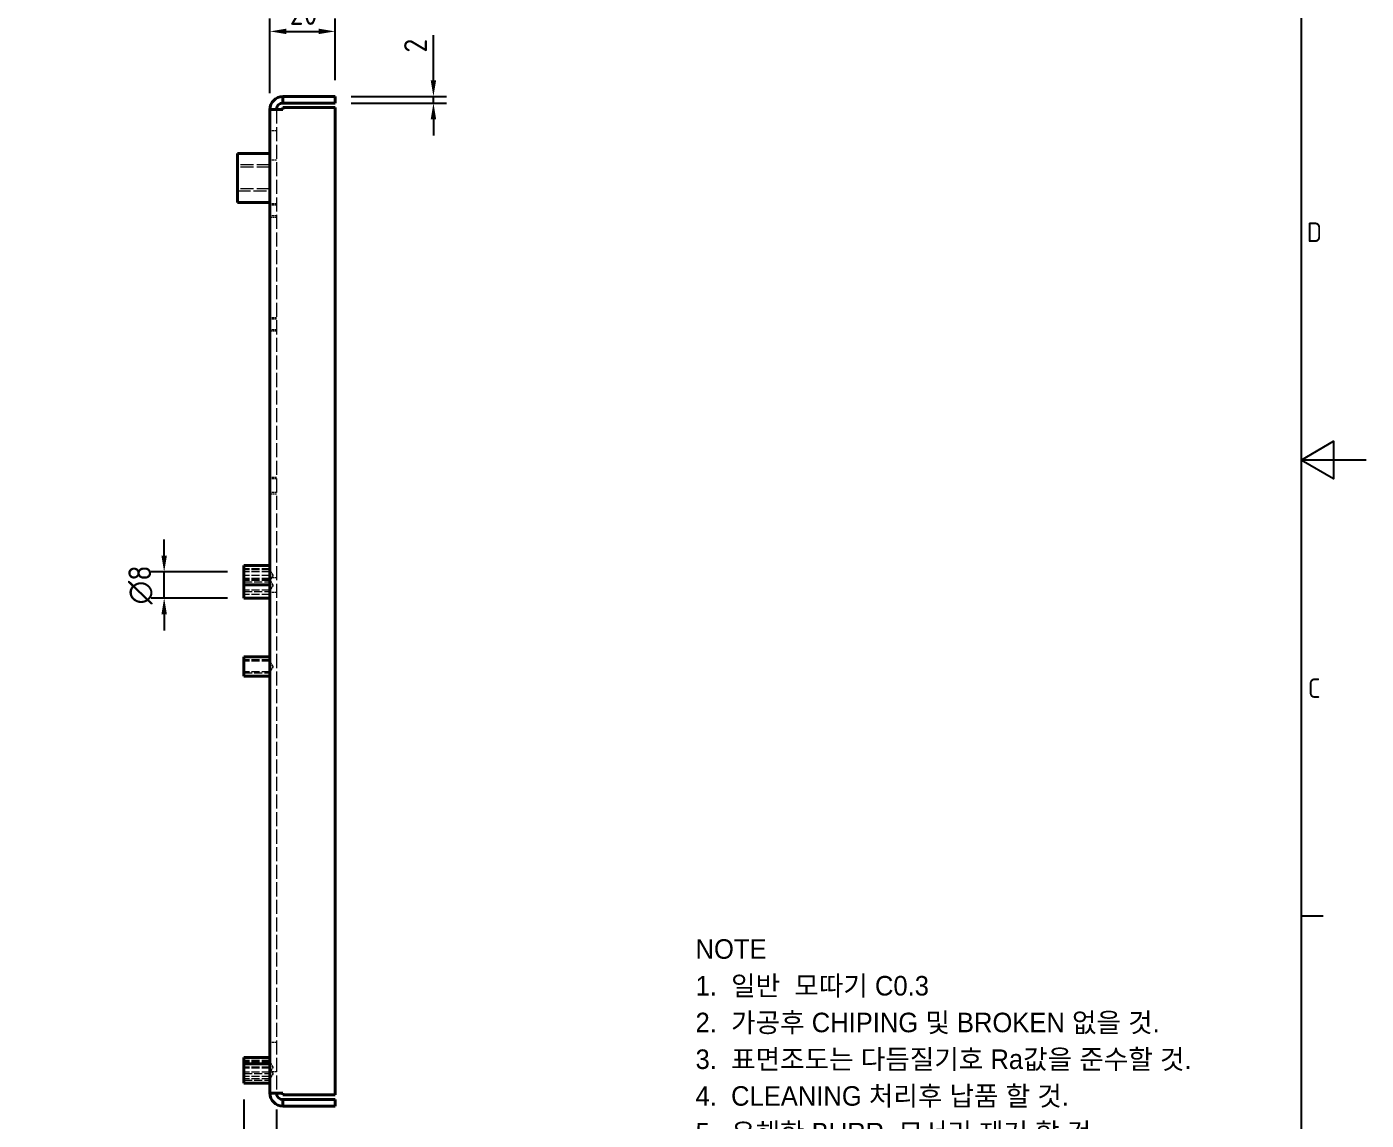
# Model space of a CAD drawing. Header units: millimetres. Extents: x 0 to 1188, y 0 to 840.
# Drawn here: x 776.6 to 1188, y 217.3 to 553 of the extents above; entities that cross this region are included whole.
import ezdxf

# ---------------------------------------------------------------- set-up
doc = ezdxf.new("R2010")
doc.units = ezdxf.units.MM
doc.header["$LTSCALE"] = 2
doc.linetypes.add('DASHED', pattern=[0.2067, 0.1654, -0.0413])
doc.layers.get('0').update_dxf_attribs({"color": 3, "lineweight": 25})
for name, color, linetype, lineweight in [('가려진 것(ISO)', 2, 'DASHED', 18), ('가시적인 것(ISO)', 3, 'Continuous', 40), ('경계(ISO)', 7, 'Continuous', 25), ('기호(ISO)', 5, 'Continuous', 25), ('치수(ISO)', 2, 'Continuous', 25)]:
    doc.layers.add(name, color=color, linetype=linetype, lineweight=lineweight)
doc.styles.add('ISO Proportional', font='arial.ttf')
doc.styles.add('문자 텍스트_M2B', font='isocp.shx')
doc.styles.add('치수 텍스트_PSTEK_POSCO', font='isocp.shx')
doc.dimstyles.new('치수_PSTEK_POSCO', dxfattribs={"dimscale": 2, "dimtxt": 3.5, "dimasz": 2.5, "dimexe": 2, "dimexo": 2.5, "dimgap": 1, "dimtad": 1, "dimrnd": 1e-08, "dimdsep": 46, "dimtxsty": '치수 텍스트_PSTEK_POSCO', "dimcen": 0.09, "dimdle": 10, "dimclrd": 7, "dimclre": 7, "dimclrt": 2, "dimadec": 1, "dimazin": 2, "dimtfac": 1, "dimtmove": 0, "dimatfit": 3, "dimfxl": 0, "dimtolj": 1, "dimlwd": -1, "dimlwe": -1, "dimarcsym": 0})

# ---------------------------------------------------------------- blocks, each defined once
blk = doc.blocks.new('경계 Default Border')
at = {"layer": '경계(ISO)'}
blk.add_line((584.0000152587891, 140), (587.400016784668, 140), dxfattribs=at)
at = {"layer": '경계(ISO)', "flags": 128}
for points in [[(10, 10), (10, 410), (584.0000152587891, 410), (584.0000152587891, 10), (10, 10)], [(594.0000152587891, 210), (584.0000152587891, 210), (589.0000152587891, 212.8867530822754), (589.0000152587891, 207.1132469177246), (584.0000152587891, 210)]]:
    blk.add_lwpolyline(points, dxfattribs=at)
at = {"layer": '경계(ISO)', "color": 2, "char_height": 3.00000011920929, "attachment_point": 7, "style": '문자 텍스트_M2B'}
for s, insert in [('D', (584.8782702028949, 243.4713944559917)), ('C', (585.0445395201642, 173.4713944559917))]:
    blk.add_mtext(s, dxfattribs=dict(at, insert=insert))
blk = doc.blocks.new('*D55')
at = {"layer": 'Defpoints', "color": 0, "transparency": 16777216}
for p in [(843.3140414176597, 228.6670181765794), (853.3140414177267, 225.6170181765792), (853.3140414177267, 196.5662645660576)]:
    blk.add_point(p, dxfattribs=at)
at = {"layer": '치수(ISO)', "color": 7, "transparency": 16777216}
for p, q in [((843.3140414176597, 223.6670181765794), (843.3140414176597, 192.5662645660576)), ((853.3140414177267, 220.6170181765792), (853.3140414177267, 192.5662645660576)), ((838.3140414176597, 196.5662645660576), (818.3156306026737, 196.5662645660576)), ((853.3140414177267, 196.5662645660576), (843.3140414176597, 196.5662645660576)), ((858.3140414177267, 196.5662645660576), (863.3140414177267, 196.5662645660576))]:
    blk.add_line(p, q, dxfattribs=at)
for points in [[(838.3140414176597, 197.399597899391), (838.3140414176597, 195.7329312327243), (843.3140414176597, 196.5662645660576)], [(858.3140414177267, 197.399597899391), (858.3140414177267, 195.7329312327243), (853.3140414177267, 196.5662645660576)]]:
    blk.add_solid(points, dxfattribs=at)
at = {"layer": '치수(ISO)', "color": 2, "transparency": 16777216, "insert": (820.3156306026738, 202.0662645660576), "char_height": 7, "attachment_point": 4, "style": '치수 텍스트_PSTEK_POSCO'}
blk.add_mtext('\\A1;10', dxfattribs=at)
blk = doc.blocks.new('*D56')
at = {"layer": 'Defpoints', "color": 0, "transparency": 16777216}
for p in [(871.3140414177268, 551.6170181765791), (871.3140414177268, 531.6170181765793), (851.3140414177267, 527.6170181765792)]:
    blk.add_point(p, dxfattribs=at)
at = {"layer": '치수(ISO)', "color": 7, "transparency": 16777216}
for p, q in [((851.3140414177267, 532.6170181765792), (851.3140414177267, 555.6170181765791)), ((871.3140414177268, 536.6170181765793), (871.3140414177268, 555.6170181765791)), ((856.3140414177267, 551.6170181765791), (866.3140414177268, 551.6170181765791))]:
    blk.add_line(p, q, dxfattribs=at)
for points in [[(856.3140414177267, 552.4503515099125), (856.3140414177267, 550.7836848432457), (851.3140414177267, 551.6170181765791)], [(866.3140414177268, 552.4503515099125), (866.3140414177268, 550.7836848432457), (871.3140414177268, 551.6170181765791)]]:
    blk.add_solid(points, dxfattribs=at)
at = {"layer": '치수(ISO)', "color": 2, "transparency": 16777216, "insert": (857.3724075594591, 557.1177071529571), "char_height": 7, "attachment_point": 4, "style": '치수 텍스트_PSTEK_POSCO'}
blk.add_mtext('\\A1;20', dxfattribs=at)
blk = doc.blocks.new('*D60')
at = {"layer": 'Defpoints', "color": 0, "transparency": 16777216}
for p in [(818.8355824306035, 385.6170181765794), (843.3140414176597, 385.6170181765794), (843.3140414176597, 377.6170181765794)]:
    blk.add_point(p, dxfattribs=at)
at = {"layer": '치수(ISO)', "color": 7, "transparency": 16777216}
for p, q in [((818.8355824306035, 390.6170181765794), (818.8355824306035, 395.6170181765794)), ((838.3140414176597, 385.6170181765794), (814.8355824306035, 385.6170181765794)), ((818.8355824306035, 377.6170181765794), (818.8355824306035, 385.6170181765794)), ((838.3140414176597, 377.6170181765794), (814.8355824306035, 377.6170181765794)), ((818.8355824306035, 372.6170181765794), (818.8355824306035, 367.6170181765794))]:
    blk.add_line(p, q, dxfattribs=at)
for points in [[(818.0022490972701, 390.6170181765794), (819.6689157639369, 390.6170181765794), (818.8355824306035, 385.6170181765794)], [(818.0022490972701, 372.6170181765794), (819.6689157639369, 372.6170181765794), (818.8355824306035, 377.6170181765794)]]:
    blk.add_solid(points, dxfattribs=at)
at = {"layer": '치수(ISO)', "color": 2, "transparency": 16777216, "insert": (811.5694853243892, 375.6578680717378), "char_height": 7, "attachment_point": 4, "rotation": 90, "style": '치수 텍스트_PSTEK_POSCO'}
blk.add_mtext('\\A1;\\fAIGDT|b0|i0;\\H7.0000;\\ln\\fisocp|b0|i0;\\H7.0000;8', dxfattribs=at)
blk = doc.blocks.new('*D61')
at = {"layer": 'Defpoints', "color": 0, "transparency": 16777216}
for p in [(871.3140414177268, 531.6170181765793), (871.3140414177268, 529.6170181765793), (901.5317591310261, 529.6170181765793)]:
    blk.add_point(p, dxfattribs=at)
at = {"layer": '치수(ISO)', "color": 7, "transparency": 16777216}
for p, q in [((901.5317591310261, 536.6170181765793), (901.5317591310261, 550.473298286336)), ((876.3140414177268, 531.6170181765793), (905.5317591310261, 531.6170181765793)), ((901.5317591310261, 529.6170181765793), (901.5317591310261, 531.6170181765793)), ((876.3140414177268, 529.6170181765793), (905.5317591310261, 529.6170181765793)), ((901.5317591310261, 524.6170181765793), (901.5317591310261, 519.6170181765793))]:
    blk.add_line(p, q, dxfattribs=at)
for points in [[(900.6984257976927, 536.6170181765793), (902.3650924643595, 536.6170181765793), (901.5317591310261, 531.6170181765793)], [(900.6984257976927, 524.6170181765793), (902.3650924643595, 524.6170181765793), (901.5317591310261, 529.6170181765793)]]:
    blk.add_solid(points, dxfattribs=at)
at = {"layer": '치수(ISO)', "color": 2, "transparency": 16777216, "insert": (896.031070154648, 545.0751289949976), "char_height": 7, "attachment_point": 4, "rotation": 90, "style": '치수 텍스트_PSTEK_POSCO'}
blk.add_mtext('\\A1;2', dxfattribs=at)
blk = doc.blocks.new('주석-STS 판금')
at = {"layer": '기호(ISO)', "color": 2, "insert": (-40.77821254730225, 41.00392982363701), "char_height": 3.00000011920929, "width": 104.0080766617257, "attachment_point": 1, "line_spacing_factor": 1.127849817276001, "style": 'ISO Proportional'}
blk.add_mtext('\\f굴림|b0|i0;\\H3.0000;NOTE\\P1.  일반  모따기 C0.3\\P2.  가공후 CHIPING 및 BROKEN 없을 것.\\P3.  표면조도는 다듬질기호 Ra값을 준수할 것.\\P4.  CLEANING 처리후 납품 할 것.\\P5.  유해한 BURR, 모서리 제거 할 것.\\P6.  후처리: 도장전 샌딩 SP10\\P   - 침지 도장 처리 할 것\\P   - 색상:\\f굴림|b0|i0;\\H3.0000; KCC N7 (회색)\\P\\f굴림|b0|i0;\\H3.0000;   - 하도: 이노가닉 징크 30um.\\P   - 중도: 생략\\P   - 상도: KCC N7 (회색) 90um (분체)\\P   - 전체도막두께: Min. 120 ㎛ \\P\\P', dxfattribs=at)

msp = doc.modelspace()

# ---------------------------------------------------------------- linework, layer by layer
at = {"layer": '가려진 것(ISO)', "ltscale": 13.04513072967529}
msp.add_line((853.3140414177268, 527.6170181765792), (853.3140414177268, 225.6170181765792), dxfattribs=at)
at = {"layer": '가려진 것(ISO)', "ltscale": 1.904596567153931}
for p, q in [((853.3140414177235, 521.1170181765793), (851.3140414177235, 521.1170181765793)), ((853.3140414177235, 512.1170181765793), (851.3140414177235, 512.1170181765793)), ((853.3140414176843, 498.6170181765793), (851.3140414176843, 498.6170181765793)), ((853.3140414176843, 498.2380181765793), (851.3140414176843, 498.2380181765793)), ((853.3140414176843, 494.9960181765794), (851.3140414176843, 494.9960181765794)), ((851.3140414176843, 494.6170181765793), (853.3140414176843, 494.6170181765793)), ((853.3140414176843, 463.6170181765793), (851.3140414176843, 463.6170181765793)), ((853.3140414176843, 463.2380181765793), (851.3140414176843, 463.2380181765793)), ((853.3140414176843, 459.9960181765794), (851.3140414176843, 459.9960181765794)), ((851.3140414176843, 459.6170181765793), (853.3140414176843, 459.6170181765793)), ((853.3140414176715, 414.6170181765792), (851.3140414176714, 414.6170181765792)), ((853.3140414176715, 414.1840181765793), (851.3140414176714, 414.1840181765793)), ((853.3140414176715, 410.0500181765793), (851.3140414176714, 410.0500181765793)), ((851.3140414176714, 409.6170181765792), (853.3140414176715, 409.6170181765792)), ((853.3140414176597, 383.8670181765793), (851.3140414176597, 383.8670181765793)), ((853.3140414176597, 379.3670181765794), (851.3140414176597, 379.3670181765794)), ((853.3140414177235, 241.1170181765792), (851.3140414177235, 241.1170181765792)), ((853.3140414177235, 232.1170181765793), (851.3140414177235, 232.1170181765793))]:
    msp.add_line(p, q, dxfattribs=at)
at = {"layer": '가려진 것(ISO)', "ltscale": 12.09482383728027}
for p, q in [((851.3140414177132, 510.6170181765793), (841.3140414177132, 510.6170181765793)), ((851.3140414177132, 509.9405181765792), (841.3140414177132, 509.9405181765792)), ((851.3140414177132, 503.2935181765793), (841.3140414177132, 503.2935181765793)), ((841.3140414177132, 502.6170181765792), (851.3140414177132, 502.6170181765792))]:
    msp.add_line(p, q, dxfattribs=at)
at = {"layer": '가려진 것(ISO)', "ltscale": 7.618686199188232}
for p, q in [((851.3140414177071, 386.6170181765793), (843.3140414177071, 386.6170181765793)), ((851.3140414177071, 386.2380181765793), (843.3140414177071, 386.2380181765793)), ((851.3140414176597, 385.6170181765794), (843.3140414176597, 385.6170181765794)), ((851.3140414175857, 384.5670181765794), (843.3140414175857, 384.5670181765794)), ((851.3140414176597, 383.6170181765794), (843.3140414176597, 383.6170181765794)), ((851.3140414176597, 383.2380181765794), (843.3140414176597, 383.2380181765794)), ((851.3140414177071, 382.9960181765793), (843.3140414177071, 382.9960181765793)), ((843.3140414177071, 382.6170181765793), (851.3140414177071, 382.6170181765793)), ((851.3140414176597, 379.9960181765794), (843.3140414176597, 379.9960181765794)), ((843.3140414176597, 379.6170181765794), (851.3140414176597, 379.6170181765794)), ((851.3140414175857, 378.6670181765794), (843.3140414175857, 378.6670181765794)), ((851.3140414176908, 358.6170181765793), (843.3140414176909, 358.6170181765793)), ((851.3140414176908, 358.2380181765793), (843.3140414176909, 358.2380181765793)), ((851.3140414176908, 354.9960181765792), (843.3140414176909, 354.9960181765792)), ((843.3140414176909, 354.6170181765792), (851.3140414176908, 354.6170181765792)), ((851.3140414176908, 235.6170181765793), (843.3140414176909, 235.6170181765793)), ((851.3140414176908, 235.2380181765793), (843.3140414176909, 235.2380181765793)), ((851.3140414177071, 233.6170181765793), (843.3140414177071, 233.6170181765793)), ((851.3140414177071, 233.2380181765793), (843.3140414177071, 233.2380181765793)), ((851.3140414176908, 231.9960181765793), (843.3140414176909, 231.9960181765793)), ((843.3140414176909, 231.6170181765793), (851.3140414176908, 231.6170181765793)), ((851.3140414176908, 230.6670181765793), (843.3140414176909, 230.6670181765793)), ((851.3140414177071, 229.9960181765793), (843.3140414177071, 229.9960181765793)), ((843.3140414177071, 229.6170181765793), (851.3140414177071, 229.6170181765793))]:
    msp.add_line(p, q, dxfattribs=at)
at = {"layer": '가려진 것(ISO)', "ltscale": 1.80089795589447}
for p, q in [((852.2880364811509, 384.6170181765793), (851.3140414177071, 386.2380181765793)), ((852.2880364811509, 384.6170181765793), (851.3140414177071, 382.9960181765793)), ((852.2880364810293, 381.6170181765794), (851.3140414175857, 383.2380181765794)), ((852.2880364810293, 381.6170181765794), (851.3140414175857, 379.9960181765794)), ((852.2880364811346, 356.6170181765793), (851.3140414176908, 358.2380181765793)), ((852.2880364811346, 356.6170181765793), (851.3140414176908, 354.9960181765792)), ((852.2880364811346, 233.6170181765793), (851.3140414176908, 235.2380181765793)), ((852.2880364811346, 233.6170181765793), (851.3140414176908, 231.9960181765793)), ((852.2880364811509, 231.6170181765793), (851.3140414177071, 233.2380181765793)), ((852.2880364811509, 231.6170181765793), (851.3140414177071, 229.9960181765793))]:
    msp.add_line(p, q, dxfattribs=at)
at = {"layer": '가시적인 것(ISO)'}
for p, q in [((871.3140414177269, 531.6170181765793), (855.3140414177268, 531.6170181765792)), ((855.3140414177268, 529.6170181765792), (855.3140414177268, 531.6170181765792)), ((871.3140414177269, 529.6170181765793), (871.3140414177269, 531.6170181765793)), ((855.3140414177278, 527.6170181765792), (851.3140414177268, 527.6170181765792)), ((851.3140414177268, 225.6170181765792), (851.3140414177268, 527.6170181765792)), ((855.3140414177268, 529.6170181765792), (871.3140414177269, 529.6170181765793)), ((855.3140414177279, 527.6170181765792), (855.3140414177279, 528.2028046142062)), ((855.3140414177279, 528.2028046142062), (871.3140414177279, 528.2028046142062)), ((871.3140414177279, 528.2028046142062), (871.3140414177279, 225.0312317389524)), ((841.3140414177132, 514.1170181765792), (841.3140414177132, 499.1170181765793)), ((851.3140414177132, 514.1170181765792), (841.3140414177132, 514.1170181765792)), ((851.3140414177132, 499.1170181765793), (841.3140414177132, 499.1170181765793)), ((843.3140414177071, 381.6670181765793), (843.3140414177071, 387.5670181765793)), ((851.3140414177071, 387.5670181765793), (843.3140414177071, 387.5670181765793)), ((843.3140414176609, 381.6670181765793), (843.3140414176597, 377.6170181765793)), ((851.3140414177071, 381.6670181765793), (843.3140414177071, 381.6670181765793)), ((851.3140414176597, 377.6170181765793), (843.3140414176597, 377.6170181765793)), ((843.3140414176909, 353.6670181765793), (843.3140414176909, 359.5670181765793)), ((851.3140414176908, 359.5670181765793), (843.3140414176909, 359.5670181765793)), ((851.3140414176908, 353.6670181765793), (843.3140414176909, 353.6670181765793)), ((843.3140414176917, 234.5670181765793), (843.3140414176909, 236.5670181765793)), ((851.3140414176908, 236.5670181765793), (843.3140414176909, 236.5670181765793)), ((843.3140414177071, 228.6670181765793), (843.3140414177071, 234.5670181765793)), ((851.3140414177071, 234.5670181765793), (843.3140414177071, 234.5670181765793)), ((851.3140414177071, 228.6670181765793), (843.3140414177071, 228.6670181765793)), ((851.3140414177267, 225.6170181765792), (855.3140414177278, 225.6170181765792)), ((855.3140414177279, 225.0312317389524), (855.3140414177279, 225.6170181765792)), ((871.3140414177279, 225.0312317389524), (855.3140414177279, 225.0312317389524)), ((855.3140414177269, 223.6170181765792), (871.3140414177269, 223.6170181765791)), ((855.3140414177269, 223.6170181765792), (855.3140414177268, 221.6170181765792)), ((871.3140414177269, 223.6170181765791), (871.3140414177269, 221.6170181765791)), ((855.3140414177268, 221.6170181765792), (871.3140414177269, 221.6170181765791))]:
    msp.add_line(p, q, dxfattribs=at)
for centre, radius, start, end in [((855.3140414177268, 527.6170181765792), 4.000000000000039, 90, 180), ((855.3140414177267, 527.6170181765793), 1.999999999999978, 90, 180), ((855.3140414177267, 225.6170181765792), 3.999999999999977, 180, 270), ((855.3140414177267, 225.6170181765792), 1.999999999999996, 180, 270)]:
    msp.add_arc(centre, radius, start, end, dxfattribs=at)

# ---------------------------------------------------------------- block references
at = {"xscale": 2, "yscale": 2, "zscale": 2}
for name, p in [('경계 Default Border', (0, 0)), ('주석-STS 판금', (1063.591872236316, 190.8440220379622))]:
    msp.add_blockref(name, p, dxfattribs=at)

# ---------------------------------------------------------------- dimensions: what is measured, and where the dimension line sits
at = {"layer": '치수(ISO)', "color": 7}
dim = msp.add_linear_dim(base=(871.3140414177268, 551.6170181765791), p1=(851.3140414177267, 527.6170181765792), p2=(871.3140414177268, 531.6170181765793), dimstyle='치수_PSTEK_POSCO', override={"dimdec": 2, "dimtp": 0, "dimtm": -0, "dimtdec": 2, "dimtofl": 0, "dimatfit": 1}, dxfattribs=at)
dim.commit()
dim.dimension.update_dxf_attribs({"geometry": '*D56', "text_midpoint": (861.3140414177268, 551.6170181765791), "dimtype": 160})
for base, p1, p2, angle, picture, middle in [((901.5317591310261, 529.6170181765793), (871.3140414177268, 531.6170181765793), (871.3140414177268, 529.6170181765793), 90, '*D61', (901.531759131026, 546.7742136406669)), ((853.3140414177267, 196.5662645660576), (843.3140414176597, 228.6670181765794), (853.3140414177267, 225.6170181765792), 180, '*D55', (823.4683865081855, 196.5662645660576))]:
    dim = msp.add_linear_dim(base=base, p1=p1, p2=p2, angle=angle, dimstyle='치수_PSTEK_POSCO', override={"dimdec": 2, "dimtp": 0, "dimtm": -0, "dimtdec": 2, "dimtofl": 1, "dimatfit": 1}, dxfattribs=at)
    dim.commit()
    dim.dimension.update_dxf_attribs({"geometry": picture, "text_midpoint": middle, "dimtype": 160})
dim = msp.add_linear_dim(base=(818.8355824306035, 385.6170181765794), p1=(843.3140414176597, 377.6170181765794), p2=(843.3140414176597, 385.6170181765794), angle=90, text='\\fAIGDT|b0|i0;\\H7.0000;\\ln\\fisocp|b0|i0;\\H7.0000;<>', dimstyle='치수_PSTEK_POSCO', override={"dimdec": 2, "dimtp": 0, "dimtm": -0, "dimtdec": 2, "dimtofl": 1, "dimatfit": 1}, dxfattribs=at)
dim.commit()
dim.dimension.update_dxf_attribs({"geometry": '*D60', "text_midpoint": (818.8355824306034, 381.6170181765795), "dimtype": 160})

doc.saveas('drawing.dxf')
